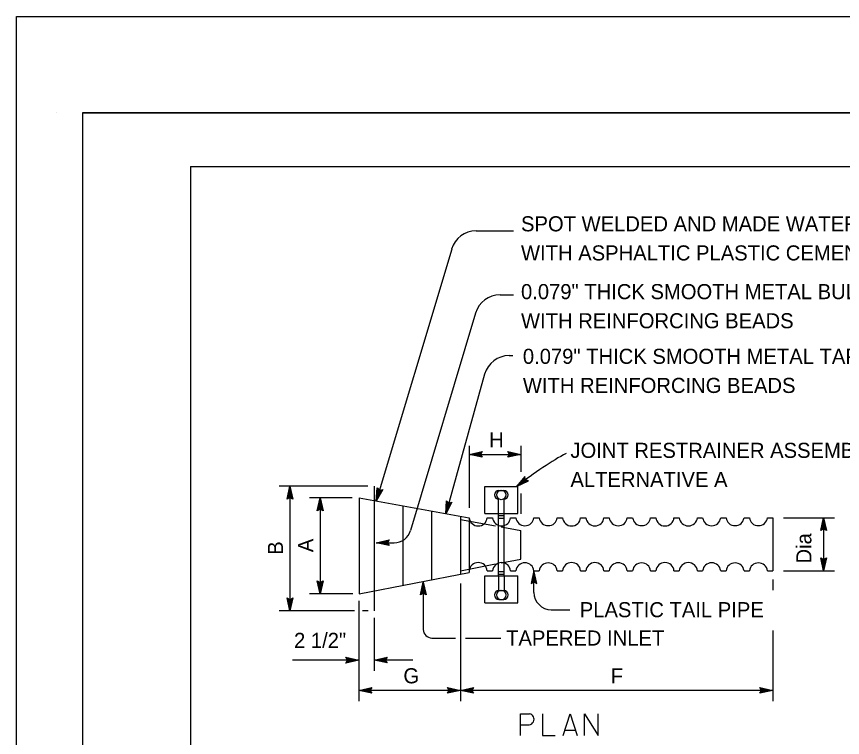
# Model space of a CAD drawing. Extents: x -894 to 866, y -476 to 714.
# Drawn here: x -894 to -511.2, y 379.2 to 713.6 of the extents above; entities that cross this region are included whole.
import ezdxf

# ---------------------------------------------------------------- set-up
doc = ezdxf.new("R2010")
doc.units = 0
for name, color, linetype in [('10 Sheet Format', 7, 'Continuous'), ('56 Stage 3 Anno', 7, 'Continuous'), ('57 Undefined', 7, 'Continuous'), ('60 Nongeo Data', 7, 'Continuous')]:
    doc.layers.add(name, color=color, linetype=linetype)

msp = doc.modelspace()

# ---------------------------------------------------------------- linework, layer by layer
at = {"layer": '10 Sheet Format'}
for p, q in [((-875.42, 668.97), (-875.42, 668.97)), ((-863.43, 668.96), (-863.43, -431.04)), ((-863.43, 668.96), (836.58, 668.96)), ((-813.45, 643.96), (811.55, 643.96)), ((-813.45, 643.96), (-813.45, -406.04))]:
    msp.add_line(p, q, dxfattribs=at)
for points in [[(-894.04, 713.56), (865.96, 713.56), (865.96, -476.44), (-894.04, -476.44)], [(-863.43, -431.04), (836.58, -431.04), (836.58, 668.96), (-863.43, 668.96)]]:
    msp.add_lwpolyline(points, close=True, dxfattribs=at)
at = {"layer": '56 Stage 3 Anno'}
for p, q in [((-681.02, 614.12), (-663.61, 614.12)), ((-692.33, 605.69), (-727.29, 488.81)), ((-669.9, 584.48), (-663.71, 584.48)), ((-681.22, 576.06), (-711.38, 475.22)), ((-665.69, 556.29), (-664.01, 556.29)), ((-677.07, 547.65), (-695.08, 482.89)), ((-684.2, 514.42), (-684.2, 485.73)), ((-660.26, 514.42), (-660.26, 502.43)), ((-684.2, 510.48), (-678.2, 511.81)), ((-684.2, 510.48), (-660.26, 510.48)), ((-678.2, 509.14), (-684.2, 510.48)), ((-684.2, 510.48), (-684.2, 510.48)), ((-678.42, 509.49), (-682.82, 510.48)), ((-682.81, 510.48), (-678.44, 511.45)), ((-681.44, 510.48), (-678.62, 511.1)), ((-678.65, 509.85), (-681.44, 510.48)), ((-680.06, 510.48), (-678.85, 510.74)), ((-678.83, 510.2), (-680.06, 510.48)), ((-678.2, 511.81), (-679, 510.48)), ((-679, 510.48), (-678.2, 509.14)), ((-678.2, 511.81), (-678.2, 511.81)), ((-665.46, 510.48), (-666.26, 511.82)), ((-666.26, 511.82), (-666.26, 511.82)), ((-666.26, 511.82), (-660.26, 510.48)), ((-660.26, 510.48), (-666.26, 509.15)), ((-666.26, 509.15), (-665.46, 510.48)), ((-666.05, 511.46), (-661.64, 510.48)), ((-661.66, 510.48), (-666.03, 509.51)), ((-663.03, 510.48), (-665.85, 509.85)), ((-665.81, 511.1), (-663.03, 510.48)), ((-665.64, 510.76), (-664.41, 510.48)), ((-664.41, 510.48), (-665.62, 510.21)), ((-660.26, 510.48), (-660.26, 510.48)), ((-678.2, 509.14), (-678.2, 509.14)), ((-666.26, 509.15), (-666.26, 509.15)), ((-658.4, 500.3), (-662.3, 495.55)), ((-662.3, 495.55), (-656.75, 498.2)), ((-658.35, 499.89), (-661.21, 496.4)), ((-661.2, 496.4), (-657.16, 498.34)), ((-658.31, 499.46), (-660.12, 497.25)), ((-660.12, 497.25), (-657.51, 498.5)), ((-658.24, 499.08), (-659.04, 498.1)), ((-659.04, 498.1), (-657.92, 498.64)), ((-658.2, 498.75), (-658.4, 500.3)), ((-658.4, 500.3), (-658.4, 500.3)), ((-656.75, 498.2), (-658.2, 498.75)), ((-656.75, 498.2), (-656.75, 498.2)), ((-731.19, 495.69), (-772.28, 495.69)), ((-768.62, 489.69), (-767.28, 495.69)), ((-768.27, 489.9), (-767.28, 494.31)), ((-767.28, 495.69), (-767.28, 437.92)), ((-767.28, 495.69), (-767.28, 495.69)), ((-767.28, 495.69), (-765.95, 489.69)), ((-767.28, 494.3), (-766.31, 489.92)), ((-727.29, 488.81), (-726.85, 494.94)), ((-724.29, 494.17), (-727.29, 488.81)), ((-726.9, 490.14), (-726.57, 494.61)), ((-724.69, 494.07), (-726.9, 490.13)), ((-726.85, 494.94), (-726.85, 494.94)), ((-726.85, 494.94), (-725.8, 493.79)), ((-726.5, 491.45), (-726.29, 494.34)), ((-725.11, 493.95), (-726.5, 491.45)), ((-726.1, 492.78), (-726.01, 494.01)), ((-725.8, 493.79), (-724.29, 494.17)), ((-724.29, 494.17), (-724.29, 494.17)), ((-662.3, 495.55), (-662.3, 495.55)), ((-767.28, 490.49), (-768.62, 489.69)), ((-767.91, 490.14), (-767.28, 492.92)), ((-767.56, 490.31), (-767.29, 491.54)), ((-767.29, 491.54), (-767.02, 490.33)), ((-767.28, 492.92), (-766.66, 490.1)), ((-765.95, 489.69), (-767.28, 490.49)), ((-738.41, 490.33), (-758.28, 490.33)), ((-754.62, 484.33), (-753.28, 490.33)), ((-753.28, 490.33), (-753.28, 445.81)), ((-753.28, 490.33), (-753.28, 490.33)), ((-753.28, 490.33), (-751.95, 484.33)), ((-725.49, 493.88), (-726.1, 492.78)), ((-660.26, 492.32), (-660.26, 482.99)), ((-768.62, 489.69), (-768.62, 489.69)), ((-765.95, 489.69), (-765.95, 489.69)), ((-754.27, 484.55), (-753.28, 488.95)), ((-753.91, 484.78), (-753.28, 487.57)), ((-753.28, 488.94), (-752.31, 484.56)), ((-753.28, 487.57), (-752.66, 484.74)), ((-727.29, 488.81), (-727.29, 488.81)), ((-695.08, 482.89), (-694.75, 489.03)), ((-692.18, 488.31), (-695.08, 482.89)), ((-694.75, 489.03), (-694.75, 489.03)), ((-694.75, 489.03), (-693.69, 487.9)), ((-694.71, 484.23), (-694.47, 488.7)), ((-692.58, 488.2), (-694.71, 484.22)), ((-694.34, 485.55), (-694.18, 488.44)), ((-692.99, 488.07), (-694.34, 485.55)), ((-693.97, 486.88), (-693.9, 488.12)), ((-693.37, 487.99), (-693.97, 486.88)), ((-693.69, 487.9), (-692.18, 488.31)), ((-692.18, 488.31), (-692.18, 488.31)), ((-753.28, 485.13), (-754.62, 484.33)), ((-754.62, 484.33), (-754.62, 484.33)), ((-753.56, 484.96), (-753.29, 486.19)), ((-753.29, 486.19), (-753.02, 484.98)), ((-751.95, 484.33), (-753.28, 485.13)), ((-751.95, 484.33), (-751.95, 484.33)), ((-695.08, 482.89), (-695.08, 482.89)), ((-538.48, 481.13), (-514.9, 481.13)), ((-521.24, 475.13), (-519.9, 481.13)), ((-520.88, 475.34), (-519.9, 479.75)), ((-519.9, 481.13), (-519.9, 456.5)), ((-519.9, 481.13), (-519.9, 481.13)), ((-519.9, 481.13), (-518.57, 475.13)), ((-519.9, 479.73), (-518.93, 475.36)), ((-519.9, 475.93), (-521.24, 475.13)), ((-521.24, 475.13), (-521.24, 475.13)), ((-520.52, 475.58), (-519.9, 478.36)), ((-520.18, 475.75), (-519.9, 476.98)), ((-519.9, 478.36), (-519.27, 475.54)), ((-519.9, 476.98), (-519.63, 475.77)), ((-518.57, 475.13), (-519.9, 475.93)), ((-518.57, 475.13), (-518.57, 475.13)), ((-727.28, 469.51), (-721.28, 470.84)), ((-727.28, 469.51), (-719.05, 469.51)), ((-721.28, 468.17), (-727.28, 469.51)), ((-727.28, 469.51), (-727.28, 469.51)), ((-721.49, 468.52), (-725.9, 469.51)), ((-725.89, 469.51), (-721.51, 470.48)), ((-724.52, 469.51), (-721.69, 470.13)), ((-721.73, 468.88), (-724.52, 469.51)), ((-723.13, 469.5), (-721.92, 469.77)), ((-721.9, 469.23), (-723.13, 469.5)), ((-721.28, 470.84), (-722.08, 469.51)), ((-722.08, 469.51), (-721.28, 468.17)), ((-721.28, 470.84), (-721.28, 470.84)), ((-721.28, 468.17), (-721.28, 468.17)), ((-519.9, 456.5), (-521.23, 462.5)), ((-521.23, 462.5), (-521.23, 462.5)), ((-521.23, 462.5), (-519.9, 461.7)), ((-519.9, 457.89), (-520.87, 462.26)), ((-519.9, 459.26), (-520.52, 462.09)), ((-519.9, 460.64), (-520.16, 461.85)), ((-519.9, 461.7), (-518.56, 462.5)), ((-518.56, 462.5), (-519.9, 456.5)), ((-518.91, 462.28), (-519.9, 457.88)), ((-519.27, 462.05), (-519.9, 459.26)), ((-519.62, 461.87), (-519.9, 460.64)), ((-518.56, 462.5), (-518.56, 462.5)), ((-654.19, 456.68), (-655.52, 450.68)), ((-654.19, 446.47), (-654.19, 456.68)), ((-652.85, 450.68), (-654.19, 456.68)), ((-654.19, 456.68), (-654.19, 456.68)), ((-538.48, 456.5), (-514.9, 456.5)), ((-519.9, 456.5), (-519.9, 456.5)), ((-753.28, 445.81), (-754.61, 451.81)), ((-754.61, 451.81), (-754.61, 451.81)), ((-754.61, 451.81), (-753.28, 451.01)), ((-753.28, 451.01), (-751.94, 451.81)), ((-751.94, 451.81), (-753.28, 445.81)), ((-751.94, 451.81), (-751.94, 451.81)), ((-654.19, 455.29), (-655.16, 450.91)), ((-654.18, 453.92), (-654.81, 451.09)), ((-654.18, 452.53), (-654.45, 451.33)), ((-653.2, 450.9), (-654.18, 455.3)), ((-653.56, 451.13), (-654.18, 453.92)), ((-653.91, 451.31), (-654.18, 452.53)), ((-543.52, 452.53), (-543.52, 447.46)), ((-753.29, 447.2), (-754.25, 451.58)), ((-753.28, 448.57), (-753.91, 451.4)), ((-753.28, 449.96), (-753.55, 451.17)), ((-752.3, 451.6), (-753.28, 447.19)), ((-752.66, 451.36), (-753.28, 448.57)), ((-753, 451.19), (-753.28, 449.96)), ((-706.83, 445.29), (-705.49, 451.29)), ((-706.48, 445.51), (-705.49, 449.91)), ((-706.12, 445.74), (-705.49, 448.53)), ((-705.49, 451.29), (-705.49, 429.51)), ((-705.49, 451.29), (-705.49, 451.29)), ((-705.49, 451.29), (-704.16, 445.29)), ((-705.49, 449.9), (-704.52, 445.52)), ((-705.49, 448.53), (-704.87, 445.7)), ((-688.28, 450.66), (-688.28, 396.07)), ((-655.52, 450.68), (-654.19, 451.48)), ((-655.52, 450.68), (-655.52, 450.68)), ((-654.19, 451.48), (-652.85, 450.68)), ((-652.85, 450.68), (-652.85, 450.68)), ((-738.14, 445.81), (-758.28, 445.81)), ((-753.28, 445.81), (-753.28, 445.81)), ((-705.49, 446.09), (-706.83, 445.29)), ((-706.83, 445.29), (-706.83, 445.29)), ((-705.77, 445.92), (-705.5, 447.15)), ((-705.5, 447.15), (-705.23, 445.94)), ((-704.16, 445.29), (-705.49, 446.09)), ((-704.16, 445.29), (-704.16, 445.29)), ((-767.28, 437.92), (-768.61, 443.92)), ((-768.61, 443.92), (-768.61, 443.92)), ((-768.61, 443.92), (-767.28, 443.12)), ((-767.29, 439.31), (-768.25, 443.69)), ((-767.28, 440.68), (-767.91, 443.51)), ((-767.28, 442.07), (-767.55, 443.27)), ((-767.28, 443.12), (-765.94, 443.92)), ((-765.94, 443.92), (-767.28, 437.92)), ((-766.3, 443.71), (-767.28, 439.3)), ((-766.66, 443.47), (-767.28, 440.68)), ((-767, 443.3), (-767.28, 442.07)), ((-765.94, 443.92), (-765.94, 443.92)), ((-735.41, 442.53), (-735.41, 396.07)), ((-737.38, 437.92), (-772.28, 437.92)), ((-767.28, 437.92), (-767.28, 437.92)), ((-731.06, 437.92), (-733.65, 437.92)), ((-646.19, 438.47), (-637.61, 438.47)), ((-728.28, 434.64), (-728.28, 410.07)), ((-543.52, 428.87), (-543.52, 396.07)), ((-701.49, 425.34), (-690.57, 425.34)), ((-685.97, 425.34), (-669.55, 425.34)), ((-735.41, 415.07), (-766.08, 415.07)), ((-740.61, 415.07), (-741.41, 416.41)), ((-741.41, 416.41), (-741.41, 416.41)), ((-741.41, 416.41), (-735.41, 415.07)), ((-735.41, 415.07), (-741.41, 413.74)), ((-741.41, 413.74), (-740.61, 415.07)), ((-741.41, 413.74), (-741.41, 413.74)), ((-741.2, 416.06), (-736.79, 415.07)), ((-736.8, 415.07), (-741.18, 414.1)), ((-738.18, 415.08), (-741, 414.45)), ((-740.96, 415.7), (-738.18, 415.08)), ((-740.79, 415.35), (-739.56, 415.08)), ((-739.56, 415.08), (-740.77, 414.81)), ((-735.41, 415.07), (-735.41, 415.07)), ((-728.29, 415.11), (-722.29, 416.44)), ((-722.29, 413.77), (-728.29, 415.11)), ((-728.29, 415.11), (-728.29, 415.11)), ((-710.34, 415.07), (-728.28, 415.07)), ((-722.5, 414.13), (-726.91, 415.11)), ((-726.9, 415.12), (-722.52, 416.08)), ((-725.52, 415.11), (-722.7, 415.74)), ((-722.74, 414.49), (-725.52, 415.11)), ((-724.14, 415.11), (-722.93, 415.38)), ((-722.91, 414.83), (-724.14, 415.11)), ((-722.29, 416.44), (-723.09, 415.11)), ((-723.09, 415.11), (-722.29, 413.77)), ((-722.29, 416.44), (-722.29, 416.44)), ((-722.29, 413.77), (-722.29, 413.77)), ((-735.41, 401.07), (-729.41, 402.4)), ((-734.02, 401.08), (-729.65, 402.05)), ((-729.41, 402.4), (-730.21, 401.07)), ((-729.41, 402.4), (-729.41, 402.4)), ((-693.48, 401.07), (-694.28, 402.41)), ((-694.28, 402.41), (-694.28, 402.41)), ((-694.28, 402.41), (-688.28, 401.07)), ((-694.07, 402.06), (-689.66, 401.07)), ((-688.28, 401.07), (-682.28, 402.4)), ((-686.89, 401.08), (-682.52, 402.05)), ((-682.28, 402.4), (-683.08, 401.07)), ((-682.28, 402.4), (-682.28, 402.4)), ((-548.72, 401.07), (-549.52, 402.41)), ((-549.52, 402.41), (-549.52, 402.41)), ((-549.52, 402.41), (-543.52, 401.07)), ((-549.3, 402.06), (-544.9, 401.07)), ((-688.28, 401.07), (-735.41, 401.07)), ((-729.41, 399.73), (-735.41, 401.07)), ((-735.41, 401.07), (-735.41, 401.07)), ((-729.63, 400.09), (-734.03, 401.07)), ((-732.65, 401.07), (-729.83, 401.7)), ((-729.86, 400.45), (-732.65, 401.07)), ((-731.27, 401.07), (-730.06, 401.34)), ((-730.04, 400.8), (-731.27, 401.07)), ((-730.21, 401.07), (-729.41, 399.73)), ((-729.41, 399.73), (-729.41, 399.73)), ((-688.28, 401.07), (-694.28, 399.74)), ((-694.28, 399.74), (-693.48, 401.07)), ((-694.28, 399.74), (-694.28, 399.74)), ((-689.67, 401.07), (-694.05, 400.1)), ((-691.05, 401.08), (-693.87, 400.45)), ((-693.83, 401.7), (-691.05, 401.08)), ((-693.66, 401.35), (-692.43, 401.08)), ((-692.43, 401.08), (-693.64, 400.81)), ((-543.52, 401.07), (-688.28, 401.07)), ((-688.28, 401.07), (-688.28, 401.07)), ((-682.28, 399.73), (-688.28, 401.07)), ((-688.28, 401.07), (-688.28, 401.07)), ((-682.5, 400.09), (-686.9, 401.07)), ((-685.52, 401.07), (-682.69, 401.7)), ((-682.73, 400.45), (-685.52, 401.07)), ((-684.14, 401.07), (-682.93, 401.34)), ((-682.91, 400.8), (-684.14, 401.07)), ((-683.08, 401.07), (-682.28, 399.73)), ((-682.28, 399.73), (-682.28, 399.73)), ((-543.52, 401.07), (-549.52, 399.74)), ((-549.52, 399.74), (-548.72, 401.07)), ((-549.52, 399.74), (-549.52, 399.74)), ((-544.91, 401.07), (-549.28, 400.1)), ((-546.28, 401.08), (-549.1, 400.45)), ((-549.07, 401.7), (-546.28, 401.08)), ((-548.89, 401.35), (-547.66, 401.08)), ((-547.66, 401.08), (-548.87, 400.81)), ((-543.52, 401.07), (-543.52, 401.07))]:
    msp.add_line(p, q, dxfattribs=at)
for centre, radius, start, end in [((-681.02, 602.31), 11.81, 90, 163.3474), ((-669.9, 572.67), 11.81, 90, 163.3473), ((-665.69, 544.48), 11.81, 90, 164.4587), ((-719.05, 477.51), 8, 270, 343.3474), ((-646.19, 446.47), 8, 180, 270), ((-701.49, 429.34), 4, 180, 270)]:
    msp.add_arc(centre, radius, start, end, dxfattribs=at)
msp.add_ellipse((-671.4, 469.46), major_axis=(-48.76, -44.87), ratio=0.211552, start_param=3.814889, end_param=4.335834, dxfattribs=at)
at = {"layer": '57 Undefined'}
for points in [[(-660.41, 380.18), (-660.41, 390.18), (-656.32, 390.18)], [(-656.39, 385.14), (-655.76, 385.3), (-655.21, 385.54), (-654.82, 385.93), (-654.43, 386.48), (-654.19, 387.03), (-654.11, 387.66), (-654.19, 388.21), (-654.43, 388.84), (-654.74, 389.32), (-655.21, 389.71), (-655.69, 390.03), (-656.32, 390.18)], [(-650.22, 390.19), (-650.22, 380.19), (-644.31, 380.19)], [(-640.7, 380.19), (-637.4, 390.19), (-634.09, 380.19)], [(-630.72, 380.18), (-630.72, 390.18), (-624.42, 380.18), (-624.42, 390.18)], [(-660.41, 385.14), (-656.39, 385.14)], [(-639.92, 382.63), (-634.88, 382.63)]]:
    msp.add_lwpolyline(points, dxfattribs=at)
at = {"layer": '60 Nongeo Data'}
for p, q in [((-728.28, 495.69), (-728.28, 437.92)), ((-677, 495.55), (-661.68, 495.55)), ((-677, 483.01), (-677, 495.55)), ((-661.68, 483.01), (-661.68, 495.55)), ((-735.28, 490.33), (-735.28, 445.81)), ((-735.28, 490.33), (-684.2, 481.13)), ((-670.47, 493.79), (-668.15, 493.79)), ((-714.98, 486.67), (-714.98, 449.75)), ((-670.62, 483.01), (-670.62, 489.65)), ((-668.06, 483.01), (-668.06, 489.65)), ((-701.68, 484.28), (-701.68, 452.33)), ((-677, 483.01), (-661.68, 483.01)), ((-670.62, 454.17), (-670.62, 483.01)), ((-668.06, 454.17), (-668.06, 483.01)), ((-688.28, 481.87), (-688.28, 454.92)), ((-688.28, 480.27), (-671.96, 477.33)), ((-684.2, 481.13), (-684.2, 455.72)), ((-675.83, 481.13), (-673.38, 481.13)), ((-670.62, 482.08), (-668.06, 482.08)), ((-670.62, 480.99), (-668.06, 480.99)), ((-665.01, 481.13), (-662.55, 481.13)), ((-654.19, 481.13), (-651.71, 481.13)), ((-643.37, 481.13), (-640.93, 481.13)), ((-632.55, 481.13), (-630.1, 481.13)), ((-621.73, 481.13), (-619.27, 481.13)), ((-610.91, 481.13), (-608.44, 481.13)), ((-600.09, 481.13), (-597.65, 481.13)), ((-589.27, 481.13), (-586.82, 481.13)), ((-578.45, 481.13), (-575.99, 481.13)), ((-567.63, 481.13), (-565.15, 481.13)), ((-556.81, 481.13), (-554.34, 481.13)), ((-545.99, 481.13), (-543.52, 481.13)), ((-543.52, 481.13), (-543.52, 456.5)), ((-669.41, 476.87), (-660.26, 475.22)), ((-660.26, 461.96), (-660.26, 475.22)), ((-688.28, 456.53), (-671.96, 459.69)), ((-669.41, 460.19), (-660.26, 461.96)), ((-735.28, 445.81), (-684.2, 455.72)), ((-675.83, 456.5), (-673.38, 456.5)), ((-670.62, 456.12), (-668.06, 456.12)), ((-665.01, 456.5), (-662.55, 456.5)), ((-654.19, 456.5), (-651.71, 456.5)), ((-643.37, 456.5), (-640.93, 456.5)), ((-632.55, 456.5), (-630.1, 456.5)), ((-621.73, 456.5), (-619.27, 456.5)), ((-610.91, 456.5), (-608.44, 456.5)), ((-600.09, 456.5), (-597.65, 456.5)), ((-589.27, 456.5), (-586.82, 456.5)), ((-578.45, 456.5), (-575.99, 456.5)), ((-567.63, 456.5), (-565.15, 456.5)), ((-556.81, 456.5), (-554.34, 456.5)), ((-545.99, 456.5), (-543.52, 456.5)), ((-677, 454.17), (-661.68, 454.17)), ((-677, 441.64), (-677, 454.17)), ((-670.62, 455.02), (-668.06, 455.02)), ((-670.62, 454.17), (-670.62, 447.38)), ((-668.06, 454.17), (-668.06, 447.38)), ((-661.68, 441.64), (-661.68, 454.17)), ((-670.47, 447.38), (-668.15, 447.38)), ((-677, 441.64), (-661.68, 441.64)), ((-670.47, 443.23), (-668.16, 443.23))]:
    msp.add_line(p, q, dxfattribs=at)
for centre, radius, start, end in [((-670.44, 491.72), 2.07, 90.4671, 269.744), ((-669.5, 491.72), 2.07, 90.4671, 269.744), ((-669.17, 491.72), 2.07, 270.256, 89.5329), ((-668.23, 491.72), 2.07, 270.256, 89.5329), ((-680.02, 481.49), 4.2, 184.9738, 355.0262), ((-669.19, 481.54), 4.2, 185.6529, 354.3471), ((-658.37, 481.59), 4.2, 186.3328, 353.6672), ((-647.54, 481.64), 4.2, 187.0136, 352.9864), ((-636.74, 481.49), 4.2, 184.9738, 355.0262), ((-625.91, 481.54), 4.2, 185.6529, 354.3471), ((-615.09, 481.59), 4.2, 186.3328, 353.6672), ((-604.26, 481.64), 4.2, 187.0136, 352.9864), ((-593.46, 481.49), 4.2, 184.9738, 355.0262), ((-582.63, 481.54), 4.2, 185.6529, 354.3471), ((-571.81, 481.59), 4.2, 186.3328, 353.6672), ((-560.98, 481.64), 4.2, 187.0136, 352.9864), ((-550.16, 481.64), 4.2, 187.0136, 352.9864), ((-680.02, 456.14), 4.2, 4.9738, 175.0262), ((-669.19, 456.09), 4.2, 5.6529, 174.3471), ((-658.37, 456.04), 4.2, 6.3328, 173.6672), ((-647.54, 455.99), 4.2, 7.0136, 172.9864), ((-636.74, 456.14), 4.2, 4.9738, 175.0262), ((-625.91, 456.09), 4.2, 5.6529, 174.3471), ((-615.09, 456.04), 4.2, 6.3328, 173.6672), ((-604.26, 455.99), 4.2, 7.0136, 172.9864), ((-593.46, 456.14), 4.2, 4.9738, 175.0262), ((-582.63, 456.09), 4.2, 5.6529, 174.3471), ((-571.81, 456.04), 4.2, 6.3328, 173.6672), ((-560.98, 455.99), 4.2, 7.0136, 172.9864), ((-550.16, 455.99), 4.2, 7.0136, 172.9864), ((-670.44, 445.31), 2.07, 90.4671, 269.744), ((-669.5, 445.31), 2.07, 90.4671, 269.744), ((-669.17, 445.31), 2.07, 270.256, 89.5329), ((-668.23, 445.31), 2.07, 270.256, 89.5329)]:
    msp.add_arc(centre, radius, start, end, dxfattribs=at)

# ---------------------------------------------------------------- texts
at = {"layer": '57 Undefined'}
for s, p in [('SPOT WELDED AND MADE WATER TIGHT', (-660.19, 613.93)), ('WITH ASPHALTIC PLASTIC CEMENT', (-660.19, 600.43)), ('0.079" THICK SMOOTH METAL BULKHEAD', (-660.19, 582.48)), ('WITH REINFORCING BEADS', (-660.19, 568.98)), ('0.079" THICK SMOOTH METAL TAPER', (-659.32, 552.48)), ('WITH REINFORCING BEADS', (-659.32, 538.98)), ('H', (-674.97, 513.73)), ('JOINT RESTRAINER ASSEMBLY,', (-637.28, 508.87)), ('ALTERNATIVE A', (-637.28, 495.37)), ('PLASTIC TAIL PIPE', (-632.96, 434.97)), ('TAPERED INLET', (-667.1, 421.84)), ('2 1/2"', (-765.4, 420.75)), ('G', (-714.71, 404.32)), ('F', (-618.56, 404.32))]:
    msp.add_text(s, height=7, dxfattribs=at).set_placement(p)
for s, p in [('A', (-756.53, 465.14)), ('Dia', (-525.57, 459.9)), ('B', (-770.53, 463.96))]:
    msp.add_text(s, height=7, rotation=90, dxfattribs=at).set_placement(p)

doc.saveas('drawing.dxf')
